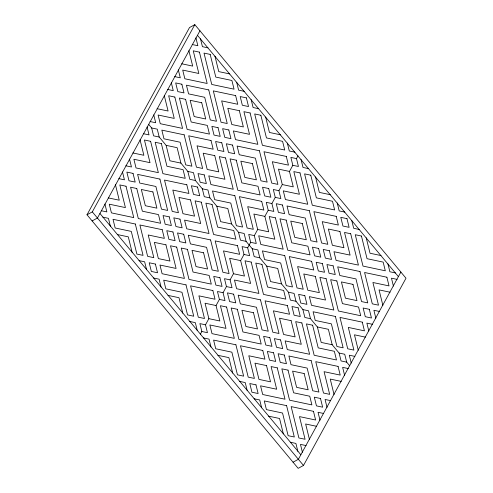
<?xml version="1.0" encoding="UTF-8"?>
<svg xmlns="http://www.w3.org/2000/svg" width="493" height="493" viewBox="0 0 493 493"><rect width="100%" height="100%" fill="white"/><g stroke="black" fill="none" stroke-linecap="round" stroke-linejoin="round"><path stroke-width="0.74" d="M87.002 214.782L189.503 27.553L194.827 24.65L405.998 278.218L303.497 465.447L298.173 468.35L87.002 214.782L92.32 211.879L194.827 24.65M199.948 30.8L97.441 218.023L92.117 220.932M200.337 334.229L201.834 331.499L199.887 323.611L205.501 324.801L207.442 332.689L201.834 331.499M205.501 324.801L208.859 318.663L205.051 303.22L216.045 305.543L219.847 320.986L208.859 318.663M216.045 305.543L219.403 299.405L217.456 291.517L223.07 292.706L225.018 300.594L219.403 299.405M223.07 292.706L226.429 286.569L224.488 278.681L230.095 279.87L232.043 287.758L226.429 286.569M230.095 279.87L233.46 273.732L229.652 258.289L240.639 260.612L244.448 276.055L233.46 273.732M240.639 260.612L243.998 254.474L242.057 246.586L247.671 247.776L249.612 255.664L243.998 254.474M247.671 247.776L250.654 242.322L248.712 234.434L254.326 235.617L256.268 243.505L250.654 242.322M254.326 235.617L257.685 229.485L253.877 214.042L264.864 216.365L268.673 231.809L257.685 229.485M264.864 216.365L268.223 210.228L266.282 202.34L271.896 203.529L273.837 211.417L268.223 210.228M271.896 203.529L275.254 197.391L273.307 189.503L278.921 190.692L280.868 198.58L275.254 197.391M278.921 190.692L282.279 184.555L278.477 169.111L289.465 171.435L293.273 186.878L282.279 184.555M289.465 171.435L292.824 165.297L290.882 157.409L296.49 158.598L298.438 166.486L292.824 165.297M296.49 158.598L297.988 155.868M400.883 272.068L298.376 459.297L293.052 462.2M192.239 44.524L197.853 45.707L195.906 37.819M208.034 47.864L202.426 46.675L200.478 38.787M181.695 63.776L192.689 66.099L188.881 50.656M229.756 73.938L218.763 71.614L214.96 56.171M174.67 76.612L180.284 77.802L178.337 69.914M244.232 91.328L238.618 90.139L236.677 82.251M167.645 89.449L173.253 90.638L171.311 82.75M258.714 108.713L253.1 107.523L251.153 99.635M157.101 108.706L168.088 111.03L164.28 95.587M280.431 134.792L269.443 132.463L265.635 117.02M150.069 121.543L155.683 122.732L153.742 114.844M294.906 152.177L289.299 150.987L287.351 143.099M148.578 124.273L151.653 127.964L157.267 129.154L159.214 137.042L166.135 145.349L169.943 160.792L180.931 163.121L187.851 171.428L189.799 179.316L195.407 180.506L202.333 188.813L204.275 196.701L209.889 197.89L216.809 206.203L220.617 221.647L231.605 223.97L238.526 232.277L240.473 240.165L246.087 241.354L252.237 248.743L254.185 256.631L259.799 257.814L266.719 266.128L270.528 281.571L281.515 283.894L288.436 292.207L290.383 300.095L295.991 301.278L302.912 309.592L304.859 317.48L310.473 318.669L317.393 326.976L321.202 342.419L332.19 344.743L339.11 353.056L341.057 360.944L346.671 362.133L349.747 365.824M143.414 133.702L149.028 134.885L147.087 126.997M159.214 137.042L153.6 135.852L151.653 127.964M308.618 168.637L303.004 167.454L301.063 159.566M166.135 145.349L177.123 147.678L180.931 163.121M132.876 152.953L143.864 155.283L140.055 139.839M330.341 194.717L319.347 192.393L315.538 176.95M187.851 171.428L193.466 172.618L195.407 180.506M125.844 165.79L131.458 166.979L129.517 159.091M344.817 212.101L339.202 210.918L337.261 203.03M202.333 188.813L207.941 190.002L209.889 197.89M118.819 178.632L124.433 179.816L122.486 171.928M359.298 229.485L353.684 228.302L351.737 220.414M216.809 206.203L227.797 208.527L231.605 223.97M108.275 197.884L119.263 200.207L115.461 184.764M381.015 255.565L370.027 253.242L366.219 237.799M238.526 232.277L244.14 233.466L246.087 241.354M101.25 210.721L106.858 211.91L104.917 204.022M395.491 272.949L389.877 271.766L387.936 263.878M102.834 217.142L108.442 218.331L110.389 226.219M252.237 248.743L257.851 249.933L259.799 257.814M397.075 279.377L391.46 278.188L393.408 286.076M117.309 234.532L128.297 236.856L132.106 252.299M266.719 266.128L277.707 268.451L281.515 283.894M390.049 292.213L379.055 289.884L382.864 305.327M139.026 260.606L144.64 261.795L146.587 269.683M288.436 292.207L294.05 293.39L295.991 301.278M379.505 311.465L373.891 310.282L375.839 318.17M153.508 277.997L159.122 279.18L161.063 287.068M302.912 309.592L308.526 310.781L310.473 318.669M372.48 324.302L366.866 323.118L368.807 331.006M167.984 295.381L178.977 297.704L182.78 313.147M317.393 326.976L328.381 329.299L332.19 344.743M365.449 337.138L354.461 334.815L358.269 350.258M189.706 321.461L195.314 322.644L197.262 330.532M339.11 353.056L344.724 354.245L346.671 362.133M354.905 356.396L349.297 355.206L351.238 363.094M203.412 337.921L209.026 339.11L210.973 346.998M348.249 368.554L342.641 367.365L344.582 375.253M217.894 355.305L228.881 357.628L232.69 373.072M341.224 381.391L330.236 379.068L334.044 394.511M239.61 381.385L245.224 382.574L247.172 390.462M330.68 400.643L325.072 399.459L327.013 407.347M254.092 398.769L259.706 399.959L261.647 407.847M323.654 413.485L318.04 412.296L319.988 420.184M268.568 416.154L279.562 418.483L283.364 433.926M316.623 426.322L305.635 423.992L309.444 439.436M290.285 442.233L295.899 443.423L297.846 451.311M306.085 445.573L300.471 444.39L302.412 452.278M197.465 35.336L398.399 276.61M99.925 213.487L300.859 454.762M92.32 211.879L303.497 465.447M199.437 52.129L193.256 50.822L198.839 73.488L182.712 70.08L184.85 78.769L207.165 83.49L199.437 52.129M210.191 54.403L204.01 53.096L211.737 84.451L234.052 89.171L231.907 80.482L215.78 77.074L210.191 54.403M181.868 84.223L175.681 82.916L177.825 91.606L184.006 92.912L181.868 84.223M208.749 89.911L186.434 85.19L188.579 93.88L204.706 97.287L210.295 119.959L216.482 121.266L208.749 89.911M235.636 95.593L213.321 90.878L221.049 122.233L227.236 123.54L221.647 100.874L237.774 104.282L235.636 95.593M246.389 97.867L240.202 96.56L242.346 105.249L248.527 106.556L246.389 97.867M174.836 97.059L168.655 95.753L174.245 118.419L158.111 115.011L160.256 123.7L182.57 128.414L174.836 97.059M185.59 99.333L179.409 98.027L187.137 129.382L209.451 134.102L207.313 125.413L191.179 121.999L185.59 99.333M201.723 102.747L190.162 100.301L194.168 116.545L205.729 118.992L201.723 102.747M239.358 110.703L227.797 108.263L231.802 124.507L243.363 126.947L239.358 110.703M250.111 112.977L243.93 111.671L249.52 134.336L233.386 130.928L235.531 139.618L257.845 144.338L250.111 112.977M260.865 115.257L254.684 113.945L262.412 145.299L284.726 150.02L282.581 141.331L266.454 137.923L260.865 115.257M218.06 127.687L211.879 126.381L214.024 135.07L220.205 136.376L218.06 127.687M228.814 129.961L222.633 128.655L224.777 137.344L230.958 138.65L228.814 129.961M184.154 134.835L161.84 130.121L163.978 138.81L180.111 142.218L185.701 164.884L191.882 166.196L184.154 134.835M211.035 140.523L188.72 135.803L196.454 167.164L202.635 168.47L197.046 145.805L213.179 149.213L211.035 140.523M221.788 142.797L215.607 141.491L217.746 150.18L223.933 151.487L221.788 142.797M232.542 145.071L226.361 143.765L228.499 152.454L234.686 153.761L232.542 145.071M259.423 150.759L237.115 146.039L239.253 154.728L255.386 158.142L260.97 180.808L267.157 182.114L259.423 150.759M286.31 156.441L263.995 151.727L271.723 183.082L277.91 184.388L272.321 161.722L288.448 165.13L286.31 156.441M150.612 141.312L144.431 140L150.02 162.672L133.886 159.257L136.031 167.947L158.345 172.667L150.612 141.312M161.365 143.586L155.184 142.274L162.912 173.635L185.226 178.349L183.082 169.66L166.954 166.252L161.365 143.586M300.021 172.907L293.834 171.601L299.424 194.267L283.296 190.853L285.435 199.542L307.749 204.262L300.021 172.907M310.775 175.181L304.588 173.875L312.322 205.23L334.636 209.95L332.492 201.261L316.364 197.847L310.775 175.181M214.763 155.634L203.202 153.194L207.208 169.438L218.763 171.878L214.763 155.634M225.517 157.908L219.33 156.601L224.919 179.267L208.785 175.859L210.93 184.548L233.244 189.263L225.517 157.908M236.27 160.182L230.083 158.875L237.817 190.23L260.125 194.951L257.987 186.262L241.853 182.854L236.27 160.182M252.398 163.596L240.837 161.149L244.842 177.394L256.403 179.84L252.398 163.596M204.219 174.892L198.032 173.585L200.176 182.274L206.357 183.581L204.219 174.892M268.74 188.536L262.553 187.229L264.698 195.918L270.879 197.225L268.74 188.536M133.042 173.4L126.861 172.094L129 180.783L135.187 182.09L133.042 173.4M159.923 179.088L137.615 174.368L139.753 183.057L155.887 186.471L161.47 209.137L167.657 210.443L159.923 179.088M186.81 184.77L164.496 180.056L172.223 211.411L178.411 212.717L172.821 190.051L188.955 193.459L186.81 184.77M197.564 187.05L191.383 185.738L193.521 194.427L199.702 195.733L197.564 187.05M282.452 205.002L276.265 203.695L278.409 212.378L284.59 213.691L282.452 205.002M309.333 210.684L287.018 205.969L289.163 214.658L305.29 218.066L310.88 240.732L317.061 242.045L309.333 210.684M336.22 216.372L313.905 211.651L321.633 243.006L327.814 244.318L322.231 221.647L338.358 225.061L336.22 216.372M346.973 218.645L340.786 217.339L342.931 226.028L349.112 227.335L346.973 218.645M234.828 195.69L212.514 190.97L214.658 199.659L230.786 203.067L236.375 225.739L242.556 227.045L234.828 195.69M261.709 201.372L239.395 196.652L247.129 228.012L253.31 229.319L247.72 206.653L263.854 210.061L261.709 201.372M126.017 186.237L119.83 184.93L125.419 207.596L109.286 204.188L111.43 212.877L133.745 217.598L126.017 186.237M136.771 188.511L130.583 187.204L138.317 218.559L160.626 223.28L158.487 214.591L142.354 211.183L136.771 188.511M152.898 191.925L141.337 189.478L145.343 205.723L156.903 208.169L152.898 191.925M190.532 199.887L178.977 197.44L182.977 213.685L194.538 216.131L190.532 199.887M201.286 202.161L195.105 200.848L200.694 223.52L184.561 220.106L186.705 228.795L209.02 233.516L201.286 202.161M212.039 204.435L205.858 203.122L213.586 234.483L235.9 239.197L233.762 230.508L217.629 227.1L212.039 204.435M275.421 217.838L269.24 216.532L274.829 239.197L258.696 235.783L260.84 244.473L283.155 249.193L275.421 217.838M286.174 220.112L279.993 218.806L287.721 250.161L310.035 254.881L307.891 246.192L291.764 242.778L286.174 220.112M302.308 223.52L290.747 221.08L294.752 237.324L306.307 239.764L302.308 223.52M339.942 231.482L328.381 229.035L332.387 245.28L343.948 247.726L339.942 231.482M350.696 233.756L344.515 232.449L350.098 255.115L333.971 251.707L336.115 260.396L358.423 265.111L350.696 233.756M361.449 236.03L355.268 234.723L362.996 266.078L385.31 270.799L383.166 262.11L367.038 258.696L361.449 236.03M169.241 216.865L163.054 215.558L165.198 224.247L171.379 225.554L169.241 216.865M179.994 219.138L173.807 217.832L175.952 226.521L182.133 227.828L179.994 219.138M318.644 248.466L312.463 247.153L314.608 255.842L320.789 257.155L318.644 248.466M329.398 250.74L323.217 249.433L325.362 258.116L331.542 259.429L329.398 250.74M135.328 224.019L113.014 219.299L115.159 227.988L131.286 231.396L136.875 254.068L143.056 255.374L135.328 224.019M162.209 229.701L139.895 224.987L147.629 256.342L153.81 257.648L148.22 234.982L164.354 238.39L162.209 229.701M172.963 231.975L166.782 230.669L168.926 239.358L175.107 240.664L172.963 231.975M183.716 234.249L177.535 232.942L179.674 241.632L185.861 242.938L183.716 234.249M210.603 239.937L188.289 235.216L190.427 243.906L206.561 247.32L212.15 269.985L218.331 271.292L210.603 239.937M237.484 245.625L215.17 240.904L222.904 272.259L229.085 273.566L223.495 250.9L239.629 254.314L237.484 245.625M284.732 255.614L262.424 250.894L264.562 259.583L280.696 262.997L286.279 285.663L292.466 286.969L284.732 255.614M311.619 261.302L289.305 256.582L297.032 287.937L303.22 289.243L297.63 266.577L313.764 269.991L311.619 261.302M322.373 263.576L316.192 262.27L318.33 270.959L324.517 272.265L322.373 263.576M333.126 265.85L326.945 264.544L329.084 273.233L335.265 274.539L333.126 265.85M360.007 271.532L337.699 266.818L339.837 275.507L355.971 278.915L361.554 301.58L367.741 302.893L360.007 271.532M386.894 277.22L364.58 272.5L372.307 303.854L378.495 305.167L372.905 282.495L389.032 285.909L386.894 277.22M251.196 262.085L245.015 260.779L250.598 283.444L234.471 280.036L236.615 288.725L258.924 293.44L251.196 262.085M261.949 264.359L255.768 263.052L263.496 294.407L285.811 299.128L283.666 290.439L267.539 287.025L261.949 264.359M165.938 244.811L154.377 242.371L158.382 258.615L169.943 261.056L165.938 244.811M176.691 247.085L170.504 245.779L176.093 268.445L159.966 265.037L162.105 273.726L184.419 278.446L176.691 247.085M187.445 249.366L181.258 248.053L188.992 279.408L211.306 284.128L209.161 275.439L193.034 272.031L187.445 249.366M203.572 252.773L192.011 250.327L196.017 266.571L207.578 269.018L203.572 252.773M315.341 276.413L303.787 273.966L307.786 290.211L319.347 292.657L315.341 276.413M326.095 278.687L319.914 277.38L325.503 300.046L309.37 296.632L311.514 305.321L333.829 310.042L326.095 278.687M336.848 280.961L330.667 279.654L338.395 311.009L360.71 315.73L358.571 307.04L342.438 303.626L336.848 280.961M352.982 284.375L341.421 281.928L345.427 298.173L356.987 300.619L352.982 284.375M155.394 264.069L149.213 262.763L151.351 271.452L157.538 272.758L155.394 264.069M219.915 277.713L213.734 276.407L215.872 285.096L222.06 286.402L219.915 277.713M304.803 295.671L298.616 294.358L300.761 303.047L306.942 304.36L304.803 295.671M369.325 309.314L363.138 308.008L365.282 316.697L371.463 318.003L369.325 309.314M233.627 294.179L227.446 292.873L229.584 301.562L235.771 302.868L233.627 294.179M260.507 299.867L238.199 295.147L240.337 303.836L256.471 307.244L262.054 329.909L268.241 331.222L260.507 299.867M287.394 305.549L265.08 300.829L272.808 332.19L278.995 333.496L273.405 310.83L289.533 314.238L287.394 305.549M298.148 307.823L291.961 306.517L294.105 315.206L300.286 316.512L298.148 307.823M186.003 284.868L163.688 280.147L165.833 288.836L181.96 292.25L187.55 314.916L193.731 316.223L186.003 284.868M212.89 290.55L190.575 285.835L198.303 317.19L204.484 318.496L198.901 295.831L215.028 299.239L212.89 290.55M335.413 316.463L313.098 311.749L315.243 320.432L331.37 323.846L336.959 346.511L343.14 347.818L335.413 316.463M362.293 322.151L339.979 317.43L347.713 348.785L353.894 350.098L348.305 327.426L364.438 330.84L362.293 322.151M226.595 307.016L220.414 305.709L226.004 328.375L209.87 324.961L212.015 333.65L234.329 338.371L226.595 307.016M237.349 309.29L231.168 307.983L238.895 339.338L261.21 344.059L259.071 335.369L242.938 331.955L237.349 309.29M253.482 312.704L241.921 310.257L245.927 326.502L257.488 328.948L253.482 312.704M291.116 320.66L279.556 318.219L283.561 334.464L295.122 336.904L291.116 320.66M301.87 322.933L295.689 321.627L301.278 344.293L285.145 340.885L287.29 349.574L309.604 354.288L301.87 322.933M312.624 325.207L306.443 323.901L314.17 355.256L336.485 359.976L334.346 351.287L318.213 347.879L312.624 325.207M269.825 337.643L263.638 336.337L265.782 345.026L271.963 346.332L269.825 337.643M280.579 339.917L274.391 338.611L276.536 347.3L282.717 348.606L280.579 339.917M235.913 344.792L213.598 340.078L215.743 348.767L231.87 352.175L237.46 374.84L243.641 376.153L235.913 344.792M262.794 350.48L240.479 345.759L248.213 377.114L254.394 378.427L248.805 355.755L264.938 359.169L262.794 350.48M273.547 352.754L267.366 351.447L269.505 360.136L275.692 361.443L273.547 352.754M284.301 355.028L278.12 353.721L280.258 362.41L286.445 363.717L284.301 355.028M311.188 360.716L288.873 355.995L291.012 364.684L307.145 368.092L312.735 390.764L318.916 392.071L311.188 360.716M338.069 366.398L315.754 361.677L323.488 393.038L329.669 394.345L324.08 371.679L340.213 375.087L338.069 366.398M266.522 365.59L254.961 363.144L258.967 379.388L270.528 381.835L266.522 365.59M277.276 367.864L271.088 366.558L276.678 389.224L260.55 385.816L262.689 394.505L285.003 399.219L277.276 367.864M288.029 370.138L281.842 368.832L289.576 400.187L311.89 404.907L309.746 396.218L293.612 392.804L288.029 370.138M304.156 373.552L292.596 371.106L296.601 387.35L308.162 389.797L304.156 373.552M255.978 384.848L249.797 383.542L251.935 392.225L258.122 393.537L255.978 384.848M320.499 398.492L314.318 397.185L316.457 405.875L322.644 407.181L320.499 398.492M286.587 405.64L264.273 400.926L266.417 409.615L282.544 413.023L288.134 435.689L294.315 437.001L286.587 405.64M313.468 411.328L291.16 406.608L298.887 437.963L305.068 439.275L299.485 416.603L315.612 420.018L313.468 411.328"/></g></svg>
